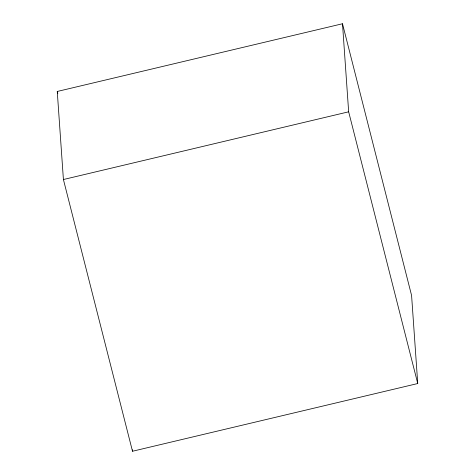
<?xml version="1.0" encoding="UTF-8"?>
<svg xmlns="http://www.w3.org/2000/svg" width="475" height="475" viewBox="0 0 475 475"><rect width="100%" height="100%" fill="white"/><g stroke="black" fill="none" stroke-linecap="round" stroke-linejoin="round"><path stroke-width="0.71" d="M57.255 91.467L342.499 23.75L411.588 295.474L417.745 383.533L132.501 451.25L63.413 179.526L57.255 91.467L57.802 93.623M63.413 179.526L348.656 111.809L342.499 23.75M348.656 111.809L417.745 383.533M132.4 449.772L132.501 451.25"/></g></svg>
